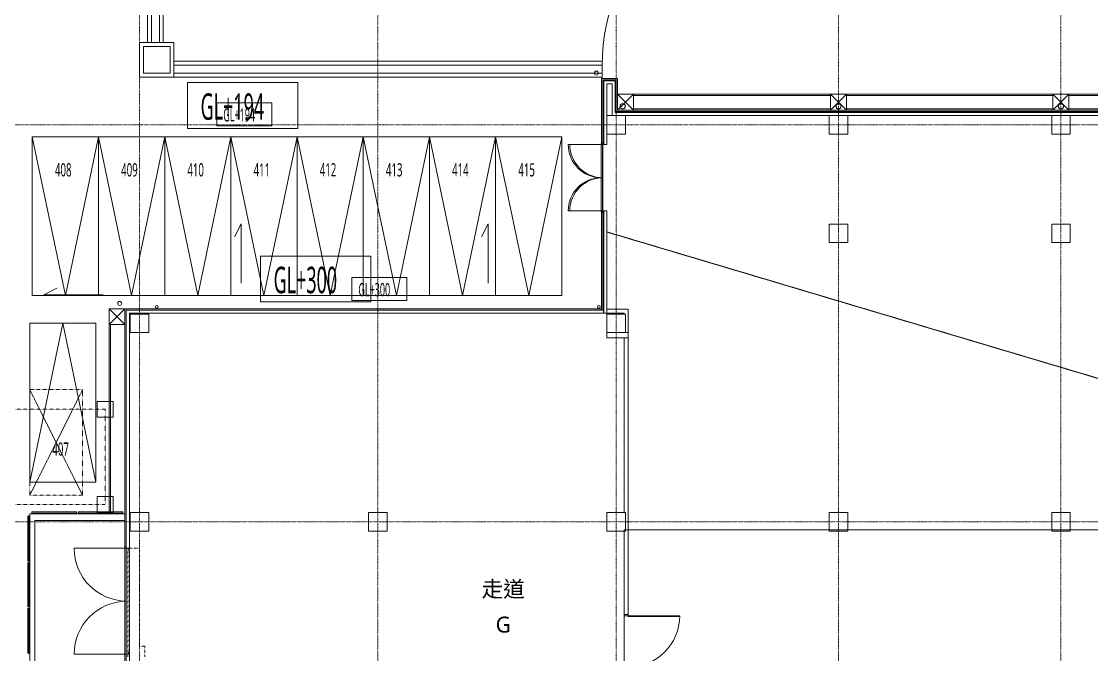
# Model space of a CAD drawing. Extents: x -76427 to 292734, y -42117 to 131250.
# Drawn here: x -4463 to 35958, y 69982 to 93905 of the extents above; entities that cross this region are included whole.
import ezdxf
from ezdxf.enums import TextEntityAlignment as Align

# ---------------------------------------------------------------- set-up
doc = ezdxf.new("R2010")
doc.units = 0
doc.header["$LTSCALE"] = 10
for name, pattern in [('H12PL1$0$DOTK1', [0.01, 0.005, -0.005]), ('H12PL1$0$DOTK2', [0.0166, 0.0083, -0.0083]), ('H12PL1$0$HIDDEN', [0.4, 0.3, -0.1]), ('H12PL1$0$JJP_三點線', [0.9, 0.3, -0.15, 0, -0.15, 0, -0.15, 0, -0.15]), ('H12PL1$0$JJP_虛線(退縮線、投影線、地下室範圍、非屬本工程、圖面分區)', [0.45, 0.3, -0.15]), ('H12PL1$0$點劃線', [1.340556, 0.635, -0.352778, 0, -0.352778])]:
    doc.linetypes.add(name, pattern=pattern)
for name, color, linetype in [('H12PL1$0$A-OBJE-2D', 252, 'Continuous'), ('H12PL1$0$A-OBJE-MEP', 252, 'Continuous'), ('H12PL1$0$A-WALL-EX', 252, 'Continuous'), ('H12PL1$0$A-WALL-IN', 252, 'Continuous'), ('H12PL1$0$A-ZONE', 252, 'Continuous'), ('H12PL1$0$Door', 252, 'Continuous'), ('H12PL1$0$L10_14_200_LEVEL', 252, 'Continuous'), ('H12PL1$0$L10_14_DRAN', 252, 'Continuous'), ('H12PL1$0$L10_14_HYOKI', 252, 'Continuous'), ('H12PL1$0$L10_14_KABE1', 252, 'Continuous'), ('H12PL1$0$L10_14_LEVEL', 252, 'Continuous'), ('H12PL1$0$L10_14_PKG', 252, 'Continuous'), ('H12PL1$0$L10_14_PKG-NN', 252, 'Continuous'), ('H12PL1$0$L10_14_SCON', 252, 'Continuous'), ('H12PL1$0$L10_14_SIAGE1', 252, 'Continuous'), ('H12PL1$0$L10_14_SIAGE2', 252, 'Continuous'), ('H12PL1$0$L10_14_SITE', 252, 'Continuous'), ('H12PL1$0$L10_14_STANTION新設', 252, 'Continuous'), ('H12PL1$0$L10_14_SUGATA3', 252, 'Continuous'), ('H12PL1$0$L10_14_SUGATA4', 252, 'Continuous'), ('H12PL1$0$L10_14_SUGATAD', 252, 'Continuous'), ('H12PL1$0$L10_14_TATEGU1', 252, 'Continuous'), ('H12PL1$0$L10_14_TATEGU3', 252, 'Continuous'), ('H12PL1$0$L10_14_陰井', 252, 'Continuous'), ('H12PL1$0$S-COL', 252, 'Continuous'), ('H12PL1$0$S-FNDN', 252, 'Continuous'), ('H12PL1$0$S-GRID', 252, 'Continuous'), ('H12PL1$0$S-SLAB-SHOW', 252, 'Continuous')]:
    doc.layers.add(name, color=color, linetype=linetype)
doc.styles.add('H12PL1$0$Standard', font='', dxfattribs={"width": 0.8})
doc.styles.get('H12PL1$0$Standard').set_extended_font_data('Microsoft JhengHei')

# ---------------------------------------------------------------- blocks, each defined once
blk = doc.blocks.new('H12PL1')
at = {"layer": 'H12PL1$0$A-OBJE-2D', "linetype": 'H12PL1$0$HIDDEN', "lineweight": 0}
blk.add_line((17650, 85950), (243150, 18700), dxfattribs=at)
at = {"layer": 'H12PL1$0$A-OBJE-MEP', "lineweight": 0, "flags": 128}
for points in [[(18345, 90700, 1), (18155, 90700, 1)], [(26495, 90700, 1), (26305, 90700, 1)], [(34895, 90700, 1), (34705, 90700, 1)]]:
    blk.add_lwpolyline(points, format="xyb", close=True, dxfattribs=at)
at = {"layer": 'H12PL1$0$A-OBJE-MEP', "lineweight": 0}
for centre in [(18250, 90700), (26400, 90700), (34800, 90700)]:
    blk.add_circle(centre, 100, dxfattribs=at)
at = {"layer": 'H12PL1$0$A-WALL-EX', "lineweight": 0}
for p, q in [((17650, 91665), (17535, 91665)), ((17650, 91665), (17535, 91665)), ((17535, 89250), (17535, 91665)), ((17650, 91665), (17850, 91665)), ((17965, 91665), (17850, 91665)), ((17965, 91665), (17850, 91665)), ((17965, 91665), (17965, 90500)), ((17965, 90500), (17965, 90465)), ((17965, 90465), (18000, 90465)), ((17965, 90465), (18000, 90465)), ((18000, 90465), (68150, 90465)), ((17500, 89250), (17535, 89250)), ((17535, 89250), (17615, 89250)), ((17615, 89250), (17650, 89250)), ((17500, 86750), (17535, 86750)), ((17535, 83000), (17535, 86750)), ((17535, 86750), (17615, 86750)), ((17615, 86750), (17650, 86750)), ((17535, 83000), (17535, 82880)), ((17535, 83000), (17535, 82880)), ((17535, 83000), (17535, 82880)), ((17535, 82880), (17535, 82972)), ((17535, 82880), (17535, 82972)), ((17535, 82880), (17650, 82880)), ((17535, 82880), (17650, 82880)), ((17650, 82880), (17650, 83000)), ((17650, 82880), (17650, 83000)), ((17650, 82880), (17650, 83000)), ((-500, 74000), (-380, 74000)), ((-500, 70000), (-380, 70000))]:
    blk.add_line(p, q, dxfattribs=at)
at = {"layer": 'H12PL1$0$A-WALL-EX', "linetype": 'H12PL1$0$JJP_虛線(退縮線、投影線、地下室範圍、非屬本工程、圖面分區)', "lineweight": 0}
for p, q in [((-380, 82999.97), (-500, 82999.97)), ((-500, 82999.97), (-500, 82879.97)), ((-500, 82879.97), (-500, -2529.97)), ((17517.5, 82999.97), (-380, 82999.97))]:
    blk.add_line(p, q, dxfattribs=at)
at = {"layer": 'H12PL1$0$A-WALL-EX', "lineweight": 0, "flags": 128}
for points in [[(17500, 83000), (17500, 91700)], [(17500, 83000), (17500, 91700)], [(17500, 83000), (17500, 91700)], [(17500, 83000), (17500, 91700)], [(17500, 89250), (17500, 91700)], [(17500, 89250), (17500, 91700)], [(17500, 83000), (17500, 91700)], [(17500, 91700), (17535, 91700)], [(17500, 91700), (17500, 89250)], [(17965, 91700), (17535, 91700)], [(17650, 91550), (17850, 91550)], [(17650, 89250), (17650, 91550)], [(17850, 91550), (17850, 90350)], [(18000, 91700), (17965, 91700)], [(18000, 90500), (18000, 91700)], [(17850, 90350), (17965, 90350)], [(17850, 90350), (17965, 90350)], [(17965, 90350), (68150, 90350)], [(18000, 90500), (68150, 90500)], [(18000, 90500), (68150, 90500)], [(18000, 90500), (68150, 90500)], [(18000, 90500), (68150, 90500)], [(18000, 90500), (68150, 90500)], [(18000, 90500), (68150, 90500)], [(18000, 90500), (68150, 90500)], [(68150, 90500), (18000, 90500)], [(17500, 83000), (17500, 86750)], [(17500, 83000), (17500, 86750)], [(17500, 86750), (17500, 83000)], [(17650, 83000), (17650, 86750)], [(-500, 83000), (-380, 83000)], [(-500, 83000), (-500, 74000)], [(17535, 83000), (-380, 83000)], [(-380, 82880), (17650, 82880)], [(-380, 74000), (-380, 82880)], [(17500, 83000), (17535, 83000)], [(17650, 82880), (17535, 82880)], [(17650, 82880), (17535, 82880)], [(17650, 83000), (17650, 82880)], [(17650, 82150), (17650, 81950)], [(17650, 81950), (18300, 81950)], [(-500, 70000), (-500, 69600)], [(-380, 69600), (-380, 70000)]]:
    blk.add_lwpolyline(points, dxfattribs=at)
at = {"layer": 'H12PL1$0$A-WALL-EX', "linetype": 'H12PL1$0$JJP_虛線(退縮線、投影線、地下室範圍、非屬本工程、圖面分區)', "lineweight": 0, "flags": 128}
for points in [[(-500.03, 83000), (-500, 83000)], [(-500.03, 83000), (-500.03, -2650)], [(17517.5, 83000), (-500, 83000)], [(-380, 82879.97), (17517.5, 82879.97)], [(-380, -2529.97), (-380, 82879.97)], [(17517.5, 83000), (17517.5, 82999.97)], [(17517.5, 82999.97), (17517.5, 82879.97)]]:
    blk.add_lwpolyline(points, dxfattribs=at)
at = {"layer": 'H12PL1$0$A-WALL-IN', "lineweight": 0}
for p, q in [((18450, 82150), (18350, 82150)), ((18450, 82150), (18350, 82150)), ((18450, 81950), (18450, 82150)), ((18300, 81950), (18450, 81950)), ((18300, 81950), (18450, 81950)), ((18450, 71500), (18300, 71500))]:
    blk.add_line(p, q, dxfattribs=at)
at = {"layer": 'H12PL1$0$A-WALL-IN', "lineweight": 0, "flags": 128}
for points in [[(18300, 83030), (17650, 83030)], [(17650, 83030), (17650, 82880)], [(17650, 82880), (18300, 82880)], [(18450, 83030), (18300, 83030)], [(18300, 82880), (18300, 82850)], [(18450, 71500), (18450, 83030)], [(18300, 81950), (18300, 75350)], [(18300, 74550), (18300, 71500)]]:
    blk.add_lwpolyline(points, dxfattribs=at)
at = {"layer": 'H12PL1$0$Door', "lineweight": 0}
for p, q in [((17500, 89250), (16250, 89250)), ((17500, 89250), (17535, 89250)), ((17500, 89250), (17535, 89250)), ((17535, 89250), (17615, 89250)), ((17535, 89250), (17615, 89250)), ((17615, 89250), (17650, 89250)), ((17500, 86750), (16250, 86750)), ((17500, 86750), (17535, 86750)), ((17500, 86750), (17535, 86750)), ((17535, 86750), (17615, 86750)), ((17535, 86750), (17615, 86750)), ((17615, 86750), (17650, 86750)), ((18450, 71500), (18300, 71500)), ((18300, 71500), (18300, 71450)), ((18300, 71450), (18450, 71450)), ((18450, 71450), (18450, 71500)), ((20400, 71450), (18450, 71450)), ((18450, 71450), (18450, 71420)), ((18450, 71420), (20400, 71420)), ((20400, 71420), (20400, 71450))]:
    blk.add_line(p, q, dxfattribs=at)
at = {"layer": 'H12PL1$0$Door', "linetype": 'H12PL1$0$點劃線', "lineweight": 0}
for p, q in [((-446, 74000), (4, 74000)), ((-446, 69900), (-446, 74000)), ((-416, 74000), (-416, 73940)), ((-380, 74000), (-380, 73940)), ((4, 70300), (4, 74000)), ((-416, 73940), (-380, 73940)), ((-398, 73940), (-398, 70060)), ((-416, 70060), (-416, 70000)), ((-416, 70060), (-380, 70060)), ((-416, 70000), (-380, 70000)), ((-380, 70060), (-380, 70000)), ((4, 70300), (204, 70300)), ((204, 69900), (204, 70300))]:
    blk.add_line(p, q, dxfattribs=at)
at = {"layer": 'H12PL1$0$Door', "lineweight": 0}
for centre, radius, start, end in [((17500, 89250), 1250, 180, 270), ((17500, 86750), 1250, 90, 180), ((18450, 71450), 1950, 270, 0)]:
    blk.add_arc(centre, radius, start, end, dxfattribs=at)
at = {"layer": 'H12PL1$0$L10_14_200_LEVEL', "lineweight": 0, "flags": 128}
for points in [[(2916.2, 90825.5), (4997.29, 90825.5), (4997.29, 89957.61), (2916.2, 89957.61)], [(8019.61, 84223.79), (10100.7, 84223.79), (10100.7, 83355.91), (8019.61, 83355.91)]]:
    blk.add_lwpolyline(points, close=True, dxfattribs=at)
at = {"layer": 'H12PL1$0$L10_14_DRAN', "lineweight": 0}
for centre in [(18250, 90700), (26400, 90700), (34800, 90700)]:
    blk.add_circle(centre, 100, dxfattribs=at)
at = {"layer": 'H12PL1$0$L10_14_HYOKI', "lineweight": 0, "flags": 128}
for points in [[(3590.6, 85761.09), (3840.6, 86261.09), (3840.6, 84011.09)], [(12919.96, 85761.09), (13169.96, 86261.09), (13169.96, 84011.09)], [(-3120.6, 83820.94), (-3620.6, 83570.94), (-1370.6, 83570.94)]]:
    blk.add_lwpolyline(points, dxfattribs=at)
at = {"layer": 'H12PL1$0$L10_14_KABE1', "lineweight": 0}
for p, q in [((17450, 91750), (17450, 89315)), ((17450, 91750), (18050, 91750)), ((18050, 90550), (18050, 91750)), ((68100, 90550), (18050, 90550)), ((17500, 89315), (17450, 89315)), ((17500, 86680), (17450, 86680)), ((17450, 86680), (17450, 83050)), ((17450, 83050), (17450, 83000))]:
    blk.add_line(p, q, dxfattribs=at)
at = {"layer": 'H12PL1$0$L10_14_LEVEL', "lineweight": 0, "flags": 128}
for points in [[(1813.89, 91590.79), (5976.06, 91590.79), (5976.06, 89855.02), (1813.89, 89855.02)], [(4571.51, 85040.83), (8733.69, 85040.83), (8733.69, 83305.06), (4571.51, 83305.06)]]:
    blk.add_lwpolyline(points, close=True, dxfattribs=at)
at = {"layer": 'H12PL1$0$L10_14_PKG', "lineweight": 0, "flags": 128}
for points in [[(-1549.99, 89550), (-2799.99, 83550), (-4049.99, 89550)], [(950.01, 89550), (-299.99, 83550), (-1549.99, 89550)], [(3450.01, 89550), (2200.01, 83550), (950.01, 89550)], [(5950.01, 89550), (4700.01, 83550), (3450.01, 89550)], [(8450.01, 89550), (7200.01, 83550), (5950.01, 89550)], [(10950.01, 89550), (9700.01, 83550), (8450.01, 89550)], [(13450.01, 89550), (12200.01, 83550), (10950.01, 89550)], [(15950.01, 89550), (14700.01, 83550), (13450.01, 89550)], [(-1649.99, 76500), (-2899.99, 82500), (-4149.99, 76500)]]:
    blk.add_lwpolyline(points, dxfattribs=at)
for points in [[(-1549.99, 89550), (-1549.99, 83550), (-4049.99, 83550), (-4049.99, 89550)], [(950.01, 89550), (950.01, 83550), (-1549.99, 83550), (-1549.99, 89550)], [(3450.01, 89550), (3450.01, 83550), (950.01, 83550), (950.01, 89550)], [(5950.01, 89550), (5950.01, 83550), (3450.01, 83550), (3450.01, 89550)], [(8450.01, 89550), (8450.01, 83550), (5950.01, 83550), (5950.01, 89550)], [(10950.01, 89550), (10950.01, 83550), (8450.01, 83550), (8450.01, 89550)], [(13450.01, 89550), (13450.01, 83550), (10950.01, 83550), (10950.01, 89550)], [(15950.01, 89550), (15950.01, 83550), (13450.01, 83550), (13450.01, 89550)], [(-1649.99, 76500), (-1649.99, 82500), (-4149.99, 82500), (-4149.99, 76500)]]:
    blk.add_lwpolyline(points, close=True, dxfattribs=at)
at = {"layer": 'H12PL1$0$L10_14_SCON', "lineweight": 0}
for p, q in [((-4177.85, 75210), (-4150, 75210)), ((-4177.85, 75190), (-4150, 75190)), ((-4060, 75327.85), (-4060, 75300)), ((-4040, 75327.85), (-4040, 75300)), ((-2410, 75327.85), (-2410, 75300)), ((-2390, 75327.85), (-2390, 75300)), ((-2310, 75327.85), (-2310, 75300)), ((-2290, 75327.85), (-2290, 75300)), ((-660, 75327.85), (-660, 75300)), ((-640, 75327.85), (-640, 75300)), ((-4177.85, 73543.33), (-4150, 73543.33)), ((-4177.85, 73523.33), (-4150, 73523.33)), ((-4177.85, 73443.33), (-4150, 73443.33)), ((-4177.85, 73423.33), (-4150, 73423.33)), ((-4177.85, 71826.67), (-4150, 71826.67)), ((-4177.85, 71806.67), (-4150, 71806.67)), ((-4177.85, 71726.67), (-4150, 71726.67)), ((-4177.85, 71706.67), (-4150, 71706.67)), ((-4177.85, 70060), (-4150, 70060)), ((-4177.85, 70040), (-4150, 70040))]:
    blk.add_line(p, q, dxfattribs=at)
at = {"layer": 'H12PL1$0$L10_14_SIAGE1', "lineweight": 0}
for p, q in [((17450, 89315), (17450, 89290)), ((17450, 86680), (17450, 86710))]:
    blk.add_line(p, q, dxfattribs=at)
at = {"layer": 'H12PL1$0$L10_14_SIAGE1', "lineweight": 0, "flags": 128}
blk.add_lwpolyline([(-501.2, 82950.4), (-501.2, 83001.2), (-450.4, 83001.2)], dxfattribs=at)
at = {"layer": 'H12PL1$0$L10_14_SIAGE2', "lineweight": 0, "flags": 128}
for points in [[(-500, 82938.4), (-500, 82963.2)], [(-500, 82888.8), (-500, 82913.6)], [(-500, 82839.2), (-500, 82864)], [(-456.4, 83000), (-431.6, 83000)], [(-406.8, 83000), (-382, 83000)], [(-357.2, 83000), (-332.4, 83000)], [(-307.6, 83000), (-282.8, 83000)], [(-258, 83000), (-233.2, 83000)], [(-208.4, 83000), (-183.6, 83000)], [(-158.8, 83000), (-134, 83000)], [(-109.2, 83000), (-84.4, 83000)], [(-59.6, 83000), (-34.8, 83000)], [(-10, 83000), (14.8, 83000)], [(39.6, 83000), (64.4, 83000)], [(89.2, 83000), (114, 83000)], [(138.8, 83000), (163.6, 83000)], [(188.4, 83000), (213.2, 83000)], [(238, 83000), (262.8, 83000)], [(287.6, 83000), (312.4, 83000)], [(337.2, 83000), (362, 83000)], [(386.8, 83000), (411.6, 83000)], [(436.4, 83000), (461.2, 83000)], [(486, 83000), (510.8, 83000)], [(535.6, 83000), (560.4, 83000)], [(585.2, 83000), (610, 83000)], [(634.8, 83000), (659.6, 83000)], [(684.4, 83000), (709.2, 83000)], [(734, 83000), (758.8, 83000)], [(783.6, 83000), (808.4, 83000)], [(833.2, 83000), (858, 83000)], [(882.8, 83000), (907.6, 83000)], [(932.4, 83000), (957.2, 83000)], [(982, 83000), (1006.8, 83000)], [(1031.6, 83000), (1056.4, 83000)], [(1081.2, 83000), (1106, 83000)], [(1130.8, 83000), (1155.6, 83000)], [(1180.4, 83000), (1205.2, 83000)], [(1230, 83000), (1254.8, 83000)], [(1279.6, 83000), (1304.4, 83000)], [(1329.2, 83000), (1354, 83000)], [(1378.8, 83000), (1403.6, 83000)], [(1428.4, 83000), (1453.2, 83000)], [(1478, 83000), (1502.8, 83000)], [(1527.6, 83000), (1552.4, 83000)], [(1577.2, 83000), (1602, 83000)], [(1626.8, 83000), (1651.6, 83000)], [(1676.4, 83000), (1701.2, 83000)], [(1726, 83000), (1750.8, 83000)], [(1775.6, 83000), (1800.4, 83000)], [(1825.2, 83000), (1850, 83000)], [(1874.8, 83000), (1899.6, 83000)], [(1924.4, 83000), (1949.2, 83000)], [(1974, 83000), (1998.8, 83000)], [(2023.6, 83000), (2048.4, 83000)], [(2073.2, 83000), (2098, 83000)], [(2122.8, 83000), (2147.6, 83000)], [(2172.4, 83000), (2197.2, 83000)], [(2222, 83000), (2246.8, 83000)], [(2271.6, 83000), (2296.4, 83000)], [(2321.2, 83000), (2346, 83000)], [(2370.8, 83000), (2395.6, 83000)], [(2420.4, 83000), (2445.2, 83000)], [(2420.4, 83000), (2445.2, 83000)], [(2470, 83000), (2494.8, 83000)], [(2519.6, 83000), (2544.4, 83000)], [(2569.2, 83000), (2594, 83000)], [(2618.8, 83000), (2643.6, 83000)], [(2668.4, 83000), (2693.2, 83000)], [(2718, 83000), (2742.8, 83000)], [(2767.6, 83000), (2792.4, 83000)], [(2817.2, 83000), (2842, 83000)], [(2866.8, 83000), (2891.6, 83000)], [(2916.4, 83000), (2941.2, 83000)], [(2966, 83000), (2990.8, 83000)], [(3015.6, 83000), (3040.4, 83000)], [(3065.2, 83000), (3090, 83000)], [(3114.8, 83000), (3139.6, 83000)], [(3164.4, 83000), (3189.2, 83000)], [(3214, 83000), (3238.8, 83000)], [(3263.6, 83000), (3288.4, 83000)], [(3313.2, 83000), (3338, 83000)], [(3362.8, 83000), (3387.6, 83000)], [(3412.4, 83000), (3437.2, 83000)], [(3462, 83000), (3486.8, 83000)], [(3511.6, 83000), (3536.4, 83000)], [(3561.2, 83000), (3586, 83000)], [(3610.8, 83000), (3635.6, 83000)], [(3660.4, 83000), (3685.2, 83000)], [(3710, 83000), (3734.8, 83000)], [(3759.6, 83000), (3784.4, 83000)], [(3809.2, 83000), (3834, 83000)], [(3858.8, 83000), (3883.6, 83000)], [(3908.4, 83000), (3933.2, 83000)], [(3958, 83000), (3982.8, 83000)], [(4007.6, 83000), (4032.4, 83000)], [(4057.2, 83000), (4082, 83000)], [(4106.8, 83000), (4131.6, 83000)], [(4156.4, 83000), (4181.2, 83000)], [(4206, 83000), (4230.8, 83000)], [(4255.6, 83000), (4280.4, 83000)], [(4305.2, 83000), (4330, 83000)], [(4354.8, 83000), (4379.6, 83000)], [(4404.4, 83000), (4429.2, 83000)], [(4454, 83000), (4478.8, 83000)], [(4503.6, 83000), (4528.4, 83000)], [(4553.2, 83000), (4578, 83000)], [(4602.8, 83000), (4627.6, 83000)], [(4652.4, 83000), (4677.2, 83000)], [(4702, 83000), (4726.8, 83000)], [(4751.6, 83000), (4776.4, 83000)], [(4801.2, 83000), (4826, 83000)], [(4850.8, 83000), (4875.6, 83000)], [(4900.4, 83000), (4925.2, 83000)], [(4950, 83000), (4974.8, 83000)], [(4999.6, 83000), (5024.4, 83000)], [(5049.2, 83000), (5074, 83000)], [(5098.8, 83000), (5123.6, 83000)], [(5148.4, 83000), (5173.2, 83000)], [(5198, 83000), (5222.8, 83000)], [(5247.6, 83000), (5272.4, 83000)], [(5297.2, 83000), (5322, 83000)], [(5297.2, 83000), (5322, 83000)], [(5346.8, 83000), (5371.6, 83000)], [(5396.4, 83000), (5421.2, 83000)], [(5446, 83000), (5470.8, 83000)], [(5495.6, 83000), (5520.4, 83000)], [(5545.2, 83000), (5570, 83000)], [(5594.8, 83000), (5619.6, 83000)], [(5644.4, 83000), (5669.2, 83000)], [(5694, 83000), (5718.8, 83000)], [(5743.6, 83000), (5768.4, 83000)], [(5793.2, 83000), (5818, 83000)], [(5842.8, 83000), (5867.6, 83000)], [(5892.4, 83000), (5917.2, 83000)], [(5942, 83000), (5966.8, 83000)], [(5991.6, 83000), (6016.4, 83000)], [(6041.2, 83000), (6066, 83000)], [(6090.8, 83000), (6115.6, 83000)], [(6140.4, 83000), (6165.2, 83000)], [(6190, 83000), (6214.8, 83000)], [(6239.6, 83000), (6264.4, 83000)], [(6289.2, 83000), (6314, 83000)], [(6338.8, 83000), (6363.6, 83000)], [(6388.4, 83000), (6413.2, 83000)], [(6438, 83000), (6462.8, 83000)], [(6487.6, 83000), (6512.4, 83000)], [(6537.2, 83000), (6562, 83000)], [(6586.8, 83000), (6611.6, 83000)], [(6636.4, 83000), (6661.2, 83000)], [(6686, 83000), (6710.8, 83000)], [(6735.6, 83000), (6760.4, 83000)], [(6785.2, 83000), (6810, 83000)], [(6834.8, 83000), (6859.6, 83000)], [(6884.4, 83000), (6909.2, 83000)], [(6934, 83000), (6958.8, 83000)], [(6983.6, 83000), (7008.4, 83000)], [(7033.2, 83000), (7058, 83000)], [(7082.8, 83000), (7107.6, 83000)], [(7132.4, 83000), (7157.2, 83000)], [(7182, 83000), (7206.8, 83000)], [(7231.6, 83000), (7256.4, 83000)], [(7281.2, 83000), (7306, 83000)], [(7330.8, 83000), (7355.6, 83000)], [(7380.4, 83000), (7405.2, 83000)], [(7430, 83000), (7454.8, 83000)], [(7479.6, 83000), (7504.4, 83000)], [(7529.2, 83000), (7554, 83000)], [(7578.8, 83000), (7603.6, 83000)], [(7628.4, 83000), (7653.2, 83000)], [(7678, 83000), (7702.8, 83000)], [(7727.6, 83000), (7752.4, 83000)], [(7777.2, 83000), (7802, 83000)], [(7826.8, 83000), (7851.6, 83000)], [(7876.4, 83000), (7901.2, 83000)], [(7926, 83000), (7950.8, 83000)], [(7975.6, 83000), (8000.4, 83000)], [(8025.2, 83000), (8050, 83000)], [(8074.8, 83000), (8099.6, 83000)], [(8124.4, 83000), (8149.2, 83000)], [(8174, 83000), (8198.8, 83000)], [(8174, 83000), (8198.8, 83000)], [(8223.6, 83000), (8248.4, 83000)], [(8273.2, 83000), (8298, 83000)], [(8322.8, 83000), (8347.6, 83000)], [(8372.4, 83000), (8397.2, 83000)], [(8422, 83000), (8446.8, 83000)], [(8471.6, 83000), (8496.4, 83000)], [(8521.2, 83000), (8546, 83000)], [(8570.8, 83000), (8595.6, 83000)], [(8620.4, 83000), (8645.2, 83000)], [(8670, 83000), (8694.8, 83000)], [(8719.6, 83000), (8744.4, 83000)], [(8769.2, 83000), (8794, 83000)], [(8818.8, 83000), (8843.6, 83000)], [(8868.4, 83000), (8893.2, 83000)], [(8918, 83000), (8942.8, 83000)], [(8967.6, 83000), (8992.4, 83000)], [(9017.2, 83000), (9042, 83000)], [(9066.8, 83000), (9091.6, 83000)], [(9116.4, 83000), (9141.2, 83000)], [(9166, 83000), (9190.8, 83000)], [(9215.6, 83000), (9240.4, 83000)], [(9265.2, 83000), (9290, 83000)], [(9314.8, 83000), (9339.6, 83000)], [(9364.4, 83000), (9389.2, 83000)], [(9414, 83000), (9438.8, 83000)], [(9463.6, 83000), (9488.4, 83000)], [(9513.2, 83000), (9538, 83000)], [(9562.8, 83000), (9587.6, 83000)], [(9612.4, 83000), (9637.2, 83000)], [(9662, 83000), (9686.8, 83000)], [(9711.6, 83000), (9736.4, 83000)], [(9761.2, 83000), (9786, 83000)], [(9810.8, 83000), (9835.6, 83000)], [(9860.4, 83000), (9885.2, 83000)], [(9910, 83000), (9934.8, 83000)], [(9959.6, 83000), (9984.4, 83000)], [(10009.2, 83000), (10034, 83000)], [(10058.8, 83000), (10083.6, 83000)], [(10108.4, 83000), (10133.2, 83000)], [(10158, 83000), (10182.8, 83000)], [(10207.6, 83000), (10232.4, 83000)], [(10257.2, 83000), (10282, 83000)], [(10306.8, 83000), (10331.6, 83000)], [(10356.4, 83000), (10381.2, 83000)], [(10406, 83000), (10430.8, 83000)], [(10455.6, 83000), (10480.4, 83000)], [(10505.2, 83000), (10530, 83000)], [(10554.8, 83000), (10579.6, 83000)], [(10604.4, 83000), (10629.2, 83000)], [(10654, 83000), (10678.8, 83000)], [(10703.6, 83000), (10728.4, 83000)], [(10753.2, 83000), (10778, 83000)], [(10802.8, 83000), (10827.6, 83000)], [(10852.4, 83000), (10877.2, 83000)], [(10902, 83000), (10926.8, 83000)], [(10951.6, 83000), (10976.4, 83000)], [(11001.2, 83000), (11026, 83000)], [(11050.8, 83000), (11075.6, 83000)], [(11050.8, 83000), (11075.6, 83000)], [(11100.4, 83000), (11125.2, 83000)], [(11150, 83000), (11174.8, 83000)], [(11199.6, 83000), (11224.4, 83000)], [(11249.2, 83000), (11274, 83000)], [(11298.8, 83000), (11323.6, 83000)], [(11348.4, 83000), (11373.2, 83000)], [(11398, 83000), (11422.8, 83000)], [(11447.6, 83000), (11472.4, 83000)], [(11497.2, 83000), (11522, 83000)], [(11546.8, 83000), (11571.6, 83000)], [(11596.4, 83000), (11621.2, 83000)], [(11646, 83000), (11670.8, 83000)], [(11695.6, 83000), (11720.4, 83000)], [(11745.2, 83000), (11770, 83000)], [(11794.8, 83000), (11819.6, 83000)], [(11844.4, 83000), (11869.2, 83000)], [(11894, 83000), (11918.8, 83000)], [(11943.6, 83000), (11968.4, 83000)], [(11993.2, 83000), (12018, 83000)], [(12042.8, 83000), (12067.6, 83000)], [(12092.4, 83000), (12117.2, 83000)], [(12142, 83000), (12166.8, 83000)], [(12191.6, 83000), (12216.4, 83000)], [(12241.2, 83000), (12266, 83000)], [(12290.8, 83000), (12315.6, 83000)], [(12340.4, 83000), (12365.2, 83000)], [(12390, 83000), (12414.8, 83000)], [(12439.6, 83000), (12464.4, 83000)], [(12489.2, 83000), (12514, 83000)], [(12538.8, 83000), (12563.6, 83000)], [(12588.4, 83000), (12613.2, 83000)], [(12638, 83000), (12662.8, 83000)], [(12687.6, 83000), (12712.4, 83000)], [(12737.2, 83000), (12762, 83000)], [(12786.8, 83000), (12811.6, 83000)], [(12836.4, 83000), (12861.2, 83000)], [(12886, 83000), (12910.8, 83000)], [(12935.6, 83000), (12960.4, 83000)], [(12985.2, 83000), (13010, 83000)], [(13034.8, 83000), (13059.6, 83000)], [(13084.4, 83000), (13109.2, 83000)], [(13134, 83000), (13158.8, 83000)], [(13183.6, 83000), (13208.4, 83000)], [(13233.2, 83000), (13258, 83000)], [(13282.8, 83000), (13307.6, 83000)], [(13332.4, 83000), (13357.2, 83000)], [(13382, 83000), (13406.8, 83000)], [(13431.6, 83000), (13456.4, 83000)], [(13481.2, 83000), (13506, 83000)], [(13530.8, 83000), (13555.6, 83000)], [(13580.4, 83000), (13605.2, 83000)], [(13630, 83000), (13654.8, 83000)], [(13679.6, 83000), (13704.4, 83000)], [(13729.2, 83000), (13754, 83000)], [(13778.8, 83000), (13803.6, 83000)], [(13828.4, 83000), (13853.2, 83000)], [(13878, 83000), (13902.8, 83000)], [(13927.6, 83000), (13952.4, 83000)], [(13927.6, 83000), (13952.4, 83000)], [(13977.2, 83000), (14002, 83000)], [(14026.8, 83000), (14051.6, 83000)], [(14076.4, 83000), (14101.2, 83000)], [(14126, 83000), (14150.8, 83000)], [(14175.6, 83000), (14200.4, 83000)], [(14225.2, 83000), (14250, 83000)], [(14274.8, 83000), (14299.6, 83000)], [(14324.4, 83000), (14349.2, 83000)], [(14374, 83000), (14398.8, 83000)], [(14423.6, 83000), (14448.4, 83000)], [(14473.2, 83000), (14498, 83000)], [(14522.8, 83000), (14547.6, 83000)], [(14572.4, 83000), (14597.2, 83000)], [(14622, 83000), (14646.8, 83000)], [(14671.6, 83000), (14696.4, 83000)], [(14721.2, 83000), (14746, 83000)], [(14770.8, 83000), (14795.6, 83000)], [(14820.4, 83000), (14845.2, 83000)], [(14870, 83000), (14894.8, 83000)], [(14919.6, 83000), (14944.4, 83000)], [(14969.2, 83000), (14994, 83000)], [(15018.8, 83000), (15043.6, 83000)], [(15068.4, 83000), (15093.2, 83000)], [(15118, 83000), (15142.8, 83000)], [(15167.6, 83000), (15192.4, 83000)], [(15217.2, 83000), (15242, 83000)], [(15266.8, 83000), (15291.6, 83000)], [(15316.4, 83000), (15341.2, 83000)], [(15366, 83000), (15390.8, 83000)], [(15415.6, 83000), (15440.4, 83000)], [(15465.2, 83000), (15490, 83000)], [(15514.8, 83000), (15539.6, 83000)], [(15564.4, 83000), (15589.2, 83000)], [(15614, 83000), (15638.8, 83000)], [(15663.6, 83000), (15688.4, 83000)], [(15713.2, 83000), (15738, 83000)], [(15762.8, 83000), (15787.6, 83000)], [(15812.4, 83000), (15837.2, 83000)], [(15862, 83000), (15886.8, 83000)], [(15911.6, 83000), (15936.4, 83000)], [(15961.2, 83000), (15986, 83000)], [(16010.8, 83000), (16035.6, 83000)], [(16060.4, 83000), (16085.2, 83000)], [(16110, 83000), (16134.8, 83000)], [(16159.6, 83000), (16184.4, 83000)], [(16209.2, 83000), (16234, 83000)], [(16258.8, 83000), (16283.6, 83000)], [(16308.4, 83000), (16333.2, 83000)], [(16358, 83000), (16382.8, 83000)], [(16407.6, 83000), (16432.4, 83000)], [(16457.2, 83000), (16482, 83000)], [(16506.8, 83000), (16531.6, 83000)], [(16556.4, 83000), (16581.2, 83000)], [(16606, 83000), (16630.8, 83000)], [(16655.6, 83000), (16680.4, 83000)], [(16705.2, 83000), (16730, 83000)], [(16754.8, 83000), (16779.6, 83000)], [(16804.4, 83000), (16829.2, 83000)], [(16804.4, 83000), (16829.2, 83000)], [(16854, 83000), (16878.8, 83000)], [(16903.6, 83000), (16928.4, 83000)], [(16953.2, 83000), (16978, 83000)], [(17002.8, 83000), (17027.6, 83000)], [(17052.4, 83000), (17077.2, 83000)], [(17102, 83000), (17126.8, 83000)], [(17151.6, 83000), (17176.4, 83000)], [(17201.2, 83000), (17226, 83000)], [(17250.8, 83000), (17275.6, 83000)], [(17300.4, 83000), (17325.2, 83000)], [(17350, 83000), (17374.8, 83000)], [(17399.6, 83000), (17424.4, 83000)], [(17449.2, 83000), (17450, 83000)], [(-500, 82789.6), (-500, 82814.4)], [(-500, 82740), (-500, 82764.8)], [(-500, 82690.4), (-500, 82715.2)], [(-500, 82640.8), (-500, 82665.6)], [(-500, 82591.2), (-500, 82616)], [(-500, 82541.6), (-500, 82566.4)], [(-500, 82492), (-500, 82516.8)], [(-500, 82442.4), (-500, 82467.2)], [(-500, 82392.8), (-500, 82417.6)], [(-500, 82343.2), (-500, 82368)], [(-500, 82293.6), (-500, 82318.4)], [(-500, 82244), (-500, 82268.8)], [(-500, 82194.4), (-500, 82219.2)], [(-500, 82144.8), (-500, 82169.6)], [(-500, 82095.2), (-500, 82120)], [(-500, 82045.6), (-500, 82070.4)], [(-500, 81996), (-500, 82020.8)], [(-500, 81946.4), (-500, 81971.2)], [(-500, 81896.8), (-500, 81921.6)], [(-500, 81847.2), (-500, 81872)], [(-500, 81797.6), (-500, 81822.4)], [(-500, 81748), (-500, 81772.8)], [(-500, 81698.4), (-500, 81723.2)], [(-500, 81648.8), (-500, 81673.6)], [(-500, 81599.2), (-500, 81624)], [(-500, 81549.6), (-500, 81574.4)], [(-500, 81500), (-500, 81524.8)], [(-500, 81450.4), (-500, 81475.2)], [(-500, 81400.8), (-500, 81425.6)], [(-500, 81351.2), (-500, 81376)], [(-500, 81301.6), (-500, 81326.4)], [(-500, 81252), (-500, 81276.8)], [(-500, 81202.4), (-500, 81227.2)], [(-500, 81152.8), (-500, 81177.6)], [(-500, 81103.2), (-500, 81128)], [(-500, 81053.6), (-500, 81078.4)], [(-500, 81004), (-500, 81028.8)], [(-500, 80954.4), (-500, 80979.2)], [(-500, 80919.3), (-500, 80904.8), (-500, 80929.6)], [(-500, 80904.8), (-500, 80924.4)], [(-500, 80855.2), (-500, 80880)], [(-500, 80805.6), (-500, 80830.4)], [(-500, 80756), (-500, 80780.8)], [(-500, 80706.4), (-500, 80731.2)], [(-500, 80656.8), (-500, 80681.6)], [(-500, 80607.2), (-500, 80632)], [(-500, 80557.6), (-500, 80582.4)], [(-500, 80508), (-500, 80532.8)], [(-500, 80458.4), (-500, 80483.2)], [(-500, 80408.8), (-500, 80433.6)], [(-500, 80359.2), (-500, 80384)], [(-500, 80309.6), (-500, 80334.4)], [(-500, 80260), (-500, 80284.8)], [(-500, 80210.4), (-500, 80235.2)], [(-500, 80160.8), (-500, 80185.6)], [(-500, 80111.2), (-500, 80136)], [(-500, 80061.6), (-500, 80086.4)], [(-500, 80012), (-500, 80036.8)], [(-500, 79962.4), (-500, 79987.2)], [(-500, 79912.8), (-500, 79937.6)], [(-500, 79863.2), (-500, 79888)], [(-500, 79813.6), (-500, 79838.4)], [(-500, 79764), (-500, 79788.8)], [(-500, 79714.4), (-500, 79739.2)], [(-500, 79664.8), (-500, 79689.6)], [(-500, 79615.2), (-500, 79640)], [(-500, 79565.6), (-500, 79590.4)], [(-500, 79516), (-500, 79540.8)], [(-500, 79466.4), (-500, 79491.2)], [(-500, 79416.8), (-500, 79441.6)], [(-500, 79367.2), (-500, 79392)], [(-500, 79317.6), (-500, 79342.4)], [(-500, 79268), (-500, 79292.8)], [(-500, 79218.4), (-500, 79243.2)], [(-500, 79168.8), (-500, 79193.6)], [(-500, 79119.2), (-500, 79144)], [(-500, 79069.6), (-500, 79094.4)], [(-500, 79020), (-500, 79044.8)], [(-500, 78970.4), (-500, 78995.2)], [(-500, 78920.8), (-500, 78945.6)], [(-500, 78871.2), (-500, 78896)], [(-500, 78821.6), (-500, 78846.4)], [(-500, 78772), (-500, 78796.8)], [(-500, 78722.4), (-500, 78747.2)], [(-500, 78672.8), (-500, 78697.6)], [(-500, 78637.7), (-500, 78623.2), (-500, 78648)], [(-500, 78623.2), (-500, 78642.8)], [(-500, 78573.6), (-500, 78598.4)], [(-500, 78524), (-500, 78548.8)], [(-500, 78474.4), (-500, 78499.2)], [(-500, 78424.8), (-500, 78449.6)], [(-500, 78375.2), (-500, 78400)], [(-500, 78325.6), (-500, 78350.4)], [(-500, 78276), (-500, 78300.8)], [(-500, 78226.4), (-500, 78251.2)], [(-500, 78176.8), (-500, 78201.6)], [(-500, 78127.2), (-500, 78152)], [(-500, 78077.6), (-500, 78102.4)], [(-500, 78028), (-500, 78052.8)], [(-500, 77978.4), (-500, 78003.2)], [(-500, 77928.8), (-500, 77953.6)], [(-500, 77879.2), (-500, 77904)], [(-500, 77829.6), (-500, 77854.4)], [(-500, 77780), (-500, 77804.8)], [(-500, 77730.4), (-500, 77755.2)], [(-500, 77680.8), (-500, 77705.6)], [(-500, 77631.2), (-500, 77656)], [(-500, 77581.6), (-500, 77606.4)], [(-500, 77532), (-500, 77556.8)], [(-500, 77482.4), (-500, 77507.2)], [(-500, 77432.8), (-500, 77457.6)], [(-500, 77383.2), (-500, 77408)], [(-500, 77333.6), (-500, 77358.4)], [(-500, 77284), (-500, 77308.8)], [(-500, 77234.4), (-500, 77259.2)], [(-500, 77184.8), (-500, 77209.6)], [(-500, 77135.2), (-500, 77160)], [(-500, 77085.6), (-500, 77110.4)], [(-500, 77036), (-500, 77060.8)], [(-500, 76986.4), (-500, 77011.2)], [(-500, 76936.8), (-500, 76961.6)], [(-500, 76887.2), (-500, 76912)], [(-500, 76837.6), (-500, 76862.4)], [(-500, 76788), (-500, 76812.8)], [(-500, 76738.4), (-500, 76763.2)], [(-500, 76688.8), (-500, 76713.6)], [(-500, 76639.2), (-500, 76664)], [(-500, 76589.6), (-500, 76614.4)], [(-500, 76540), (-500, 76564.8)], [(-500, 76490.4), (-500, 76515.2)], [(-500, 76440.8), (-500, 76465.6)], [(-500, 76391.2), (-500, 76416)], [(-500, 76356.1), (-500, 76341.6), (-500, 76366.4)], [(-500, 76341.6), (-500, 76361.2)], [(-500, 76292), (-500, 76316.8)], [(-500, 76242.4), (-500, 76267.2)], [(-500, 76192.8), (-500, 76217.6)], [(-500, 76143.2), (-500, 76168)], [(-500, 76093.6), (-500, 76118.4)], [(-500, 76044), (-500, 76068.8)], [(-500, 75994.4), (-500, 76019.2)], [(-500, 75944.8), (-500, 75969.6)], [(-500, 75895.2), (-500, 75920)], [(-500, 75845.6), (-500, 75870.4)], [(-500, 75796), (-500, 75820.8)], [(-500, 75746.4), (-500, 75771.2)], [(-500, 75696.8), (-500, 75721.6)], [(-500, 75647.2), (-500, 75672)], [(-500, 75597.6), (-500, 75622.4)], [(-500, 75548), (-500, 75572.8)], [(-500, 75498.4), (-500, 75523.2)], [(-500, 75448.8), (-500, 75473.6)], [(-500, 75399.2), (-500, 75424)], [(-500, 75349.6), (-500, 75374.4)], [(-500, 75300), (-500, 75324.8)], [(-500, 75250.4), (-500, 75275.2)], [(-500, 75200.8), (-500, 75225.6)], [(-500, 75151.2), (-500, 75176)], [(-500, 75101.6), (-500, 75126.4)], [(-500, 75052), (-500, 75076.8)], [(-500, 75002.4), (-500, 75027.2)], [(-500, 74952.8), (-500, 74977.6)], [(-500, 74903.2), (-500, 74928)], [(-500, 74853.6), (-500, 74878.4)], [(-500, 74804), (-500, 74828.8)], [(-500, 74754.4), (-500, 74779.2)], [(-500, 74704.8), (-500, 74729.6)], [(-500, 74655.2), (-500, 74680)], [(-500, 74605.6), (-500, 74630.4)], [(-500, 74556), (-500, 74580.8)], [(-500, 74506.4), (-500, 74531.2)], [(-500, 74456.8), (-500, 74481.6)], [(-500, 74407.2), (-500, 74432)], [(-500, 74357.6), (-500, 74382.4)], [(-500, 74308), (-500, 74332.8)], [(-500, 74258.4), (-500, 74283.2)], [(-500, 74208.8), (-500, 74233.6)], [(-500, 74159.2), (-500, 74184)], [(-500, 74109.6), (-500, 74134.4)], [(-500, 74074.5), (-500, 74060), (-500, 74084.8)]]:
    blk.add_lwpolyline(points, dxfattribs=at)
at = {"layer": 'H12PL1$0$L10_14_SIAGE2', "lineweight": 0}
for centre, radius in [((17250, 91950), 75), ((-750, 83250), 75), ((650, 83125), 50), ((17350, 83125), 50)]:
    blk.add_circle(centre, radius, dxfattribs=at)
at = {"layer": 'H12PL1$0$L10_14_SITE', "lineweight": 0}
blk.add_line((17475, 92225), (17475, 91750), dxfattribs=at)
blk.add_arc((25250, 92225), 7775, 90, 180, dxfattribs=at)
at = {"layer": 'H12PL1$0$L10_14_STANTION新設', "linetype": 'H12PL1$0$DOTK2', "lineweight": 0}
for p, q in [((-14900, 79250), (-1300, 79250)), ((-1300, 79250), (-1300, 75650)), ((-14900, 75650), (-1300, 75650))]:
    blk.add_line(p, q, dxfattribs=at)
at = {"layer": 'H12PL1$0$L10_14_STANTION新設', "lineweight": 0, "flags": 128}
for points in [[(-1600, 79550), (-1000, 79550), (-1000, 78950), (-1600, 78950)], [(-1600, 75950), (-1000, 75950), (-1000, 75350), (-1600, 75350)]]:
    blk.add_lwpolyline(points, close=True, dxfattribs=at)
at = {"layer": 'H12PL1$0$L10_14_SUGATA3', "lineweight": 0}
for p, q in [((18050, 91150), (68100, 91150)), ((18650, 91150), (18050, 90550)), ((18650, 90550), (18050, 91150)), ((18050, 91100), (18050, 90600)), ((26100, 91100), (18650, 91100)), ((26100, 91150), (26700, 90550)), ((26100, 90550), (26700, 91150)), ((26700, 91100), (26700, 90600)), ((34500, 91100), (26700, 91100)), ((34500, 91150), (35100, 90550)), ((34500, 90550), (35100, 91150)), ((35100, 91100), (35100, 90600)), ((42900, 91100), (35100, 91100)), ((18650, 90600), (26100, 90600)), ((26700, 90600), (34500, 90600)), ((35100, 90600), (42900, 90600)), ((-1150, 83050), (-550, 82450)), ((-1150, 82450), (-550, 83050)), ((-1150, 82450), (-1150, 75350)), ((-1100, 82450), (-1100, 75350)), ((-4224.3, 75200), (-4224.3, 73533.33)), ((-4175.7, 75200), (-4175.7, 73533.33)), ((-4150, 75300), (-4150, 67720)), ((-4150, 75300), (-550, 75300)), ((-2400, 75374.3), (-4050, 75374.3)), ((-4050, 75325.7), (-2400, 75325.7)), ((-650, 75374.3), (-2300, 75374.3)), ((-2300, 75325.7), (-650, 75325.7)), ((-3950, 75050), (-3950, 67720)), ((-3950, 75050), (-550, 75050)), ((-4224.3, 71816.67), (-4224.3, 73433.33)), ((-4175.7, 73433.33), (-4175.7, 71816.67)), ((-4224.3, 71716.67), (-4224.3, 70050)), ((-4175.7, 71716.67), (-4175.7, 70050))]:
    blk.add_line(p, q, dxfattribs=at)
at = {"layer": 'H12PL1$0$L10_14_SUGATA3', "lineweight": 0, "flags": 128}
for points in [[(18650, 90550), (18050, 90550), (18050, 91150), (18650, 91150)], [(26100, 90550), (26700, 90550), (26700, 91150), (26100, 91150)], [(34500, 90550), (35100, 90550), (35100, 91150), (34500, 91150)], [(-1150, 82450), (-550, 82450), (-550, 83050), (-1150, 83050)]]:
    blk.add_lwpolyline(points, close=True, dxfattribs=at)
at = {"layer": 'H12PL1$0$L10_14_SUGATA3', "lineweight": 0}
for centre, start, end in [((-4200, 75200), 0, 180), ((-4050, 75350), 90, 270), ((-2400, 75350), 270, 90), ((-2300, 75350), 90, 270), ((-650, 75350), 270, 90), ((-4200, 73533.33), 180, 0), ((-4200, 73433.33), 0, 180), ((-4200, 71816.67), 180, 0), ((-4200, 71716.67), 0, 180), ((-4200, 70050), 180, 0)]:
    blk.add_arc(centre, 24.3, start, end, dxfattribs=at)
at = {"layer": 'H12PL1$0$L10_14_SUGATA4', "lineweight": 0}
for p, q in [((-550, 83050), (-550, 74060)), ((17450, 83050), (-550, 83050)), ((-550, 79136.38), (-550, 74060)), ((-500, 74060), (-550, 74060))]:
    blk.add_line(p, q, dxfattribs=at)
at = {"layer": 'H12PL1$0$L10_14_SUGATAD', "linetype": 'H12PL1$0$DOTK1', "lineweight": 0}
for p, q in [((-4150, 76000), (-2150, 80000)), ((-4150, 80000), (-2150, 80000)), ((-2150, 76000), (-4150, 80000)), ((-4150, 76000), (-4150, 80000)), ((-2150, 76000), (-2150, 80000)), ((-2150, 76000), (-4150, 76000))]:
    blk.add_line(p, q, dxfattribs=at)
at = {"layer": 'H12PL1$0$L10_14_TATEGU1', "lineweight": 0, "flags": 128}
for points in [[(17475, 89290), (17440, 89290), (17440, 89265), (17485, 89265), (17485, 89250), (17500, 89250)], [(17475, 86710), (17440, 86710), (17440, 86735), (17485, 86735), (17485, 86750), (17500, 86750)], [(-500, 74035), (-510, 74035), (-510, 74060), (-500, 74060)]]:
    blk.add_lwpolyline(points, dxfattribs=at)
at = {"layer": 'H12PL1$0$L10_14_TATEGU3', "lineweight": 0}
for p, q in [((16190, 89250), (17440, 89250)), ((17300, 88000), (17500, 88000)), ((16190, 86750), (17440, 86750)), ((-2472, 74000), (-500, 74000)), ((-612, 72000), (-500, 72000)), ((-2472, 70000), (-500, 70000))]:
    blk.add_line(p, q, dxfattribs=at)
at = {"layer": 'H12PL1$0$L10_14_TATEGU3', "lineweight": 0, "flags": 128}
blk.add_lwpolyline([(17440, 89260), (17440, 86740), (17480, 86740), (17480, 89260)], close=True, dxfattribs=at)
at = {"layer": 'H12PL1$0$L10_14_TATEGU3', "lineweight": 0}
for centre, radius, start, end in [((17440, 89250), 1250, 180, 270), ((17440, 86750), 1250, 90, 180), ((-472, 74000), 2000, 180, 269.197833), ((-472, 70000), 2000, 90.802167, 180)]:
    blk.add_arc(centre, radius, start, end, dxfattribs=at)
at = {"layer": 'H12PL1$0$L10_14_陰井', "lineweight": 0}
for p, q in [((297.37, 107500.37), (297.37, 93102.05)), ((447.37, 107500.37), (447.37, 93102.05)), ((747.37, 107500.37), (747.37, 93102.05)), ((897.37, 107500.37), (897.37, 93102.05)), ((1300.01, 92402.05), (17450.01, 92402.05)), ((1300.01, 92252.05), (17450.01, 92252.05)), ((1300.01, 91952.05), (17450.01, 91952.05)), ((1300.01, 91802.05), (17450.01, 91802.05))]:
    blk.add_line(p, q, dxfattribs=at)
at = {"layer": 'H12PL1$0$L10_14_陰井', "lineweight": 0, "flags": 128}
for points in [[(0.01, 91802.05), (1300.01, 91802.05), (1300.01, 93102.05), (0.01, 93102.05)], [(150.01, 91952.05), (1150.01, 91952.05), (1150.01, 92952.05), (150.01, 92952.05)]]:
    blk.add_lwpolyline(points, close=True, dxfattribs=at)
at = {"layer": 'H12PL1$0$S-COL', "lineweight": 0, "flags": 128}
for points in [[(17650, 89650), (18350, 89650), (18350, 90350)], [(17850, 90350), (17650, 90350)], [(26050, 90350), (26050, 89650), (26750, 89650), (26750, 90350)], [(34450, 90350), (34450, 89650), (35150, 89650), (35150, 90350)]]:
    blk.add_lwpolyline(points, dxfattribs=at)
for points in [[(26050, 85550), (26750, 85550), (26750, 86250), (26050, 86250)], [(34450, 85550), (35150, 85550), (35150, 86250), (34450, 86250)], [(-350, 82150), (350, 82150), (350, 82850), (-350, 82850)], [(17650, 82150), (18350, 82150), (18350, 82850), (17650, 82850)], [(-350, 74650), (350, 74650), (350, 75350), (-350, 75350)], [(8650, 74650), (9350, 74650), (9350, 75350), (8650, 75350)], [(17650, 74650), (18350, 74650), (18350, 75350), (17650, 75350)], [(26050, 74650), (26750, 74650), (26750, 75350), (26050, 75350)], [(34450, 74650), (35150, 74650), (35150, 75350), (34450, 75350)]]:
    blk.add_lwpolyline(points, close=True, dxfattribs=at)
at = {"layer": 'H12PL1$0$S-FNDN', "lineweight": 0, "flags": 128}
blk.add_lwpolyline([(43500, 74700), (18300, 74700), (18300, 15000), (18125, 15000), (18125, -550), (93300, -550), (93300, 74700)], close=True, dxfattribs=at)
at = {"layer": 'H12PL1$0$S-GRID', "linetype": 'H12PL1$0$JJP_三點線', "lineweight": 0}
for p, q in [((0, 128250), (0, -28000)), ((9000, 128250), (9000, -28000)), ((18000, 128250), (18000, -28000)), ((26400, 128250), (26400, -28000)), ((34800, 128250), (34800, -28000)), ((-29000, 90000), (289600, 90000)), ((-29000, 75000), (289600, 75000))]:
    blk.add_line(p, q, dxfattribs=at)
at = {"layer": 'H12PL1$0$S-SLAB-SHOW', "lineweight": 0, "flags": 128}
blk.add_lwpolyline([(-2350, 64900), (-550, 64900), (-550, 75300), (-4150, 75300), (-4150, 69650), (-2350, 69650)], close=True, dxfattribs=at)
at = {"layer": 'H12PL1$0$A-ZONE', "style": 'H12PL1$0$Standard'}
for s, p in [('走道', (13735.57, 72759.71)), ('G', (13735.57, 71417.81))]:
    blk.add_text(s, height=600, dxfattribs=at).set_placement(p, align=Align.TOP_CENTER)
at = {"layer": 'H12PL1$0$L10_14_200_LEVEL', "linetype": 'Continuous', "lineweight": 0, "char_height": 500, "attachment_point": 4, "style": 'H12PL1$0$Standard'}
for s, insert in [('\\A1;{\\W0.52;GL+194}', (3162.25, 90370.53)), ('\\A1;{\\W0.52;GL+300}', (8265.66, 83767.99))]:
    blk.add_mtext(s, dxfattribs=dict(at, insert=insert))
at = {"layer": 'H12PL1$0$L10_14_LEVEL', "linetype": 'Continuous', "lineweight": 0, "char_height": 1000, "attachment_point": 4, "style": 'H12PL1$0$Standard'}
for s, insert in [('\\A1;{\\W0.52;GL+194}', (2305.97, 90680.86)), ('\\A1;{\\W0.52;GL+300}', (5063.59, 84129.21))]:
    blk.add_mtext(s, dxfattribs=dict(at, insert=insert))
at = {"layer": 'H12PL1$0$L10_14_PKG-NN', "linetype": 'Continuous', "lineweight": 0, "char_height": 500, "attachment_point": 4, "style": 'H12PL1$0$Standard'}
for s, insert in [('\\A1;{\\W0.56;408}', (-3195.02, 88293.93)), ('\\A1;{\\W0.56;409}', (-695.02, 88293.93)), ('\\A1;{\\W0.56;410}', (1804.98, 88294.78)), ('\\A1;{\\W0.56;411}', (4304.98, 88298.9)), ('\\A1;{\\W0.56;412}', (6804.98, 88298.9)), ('\\A1;{\\W0.56;413}', (9304.98, 88294.78)), ('\\A1;{\\W0.56;414}', (11804.98, 88298.9)), ('\\A1;{\\W0.56;415}', (14304.98, 88294.78)), ('\\A1;{\\W0.56;407}', (-3295.02, 77747.83))]:
    blk.add_mtext(s, dxfattribs=dict(at, insert=insert))

msp = doc.modelspace()

# ---------------------------------------------------------------- block references
msp.add_blockref('H12PL1', (0, 0))

doc.saveas('drawing.dxf')
